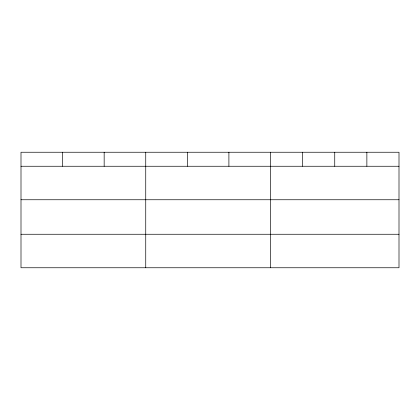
<?xml version="1.0" encoding="UTF-8"?>
<svg xmlns="http://www.w3.org/2000/svg" width="420" height="420" viewBox="0 0 420 420"><rect width="100%" height="100%" fill="white"/><g stroke="black" fill="none" stroke-linecap="round" stroke-linejoin="round"><path stroke-width="0.63" d="M399 199.752L399 152.245L21 152.245L21 267.755L399 267.755L399 199.752L21 199.752M21 166.257L399 166.257M21 234.26L399 234.26M366.87 152.245L366.87 166.257M334.74 152.245L334.74 166.257M302.61 152.245L302.61 166.257M270.48 152.245L270.48 267.755M228.9 152.245L228.9 166.257M187.32 152.245L187.32 166.257M145.74 152.245L145.74 267.755M104.16 152.245L104.16 166.257M62.58 152.245L62.58 166.257"/></g></svg>
